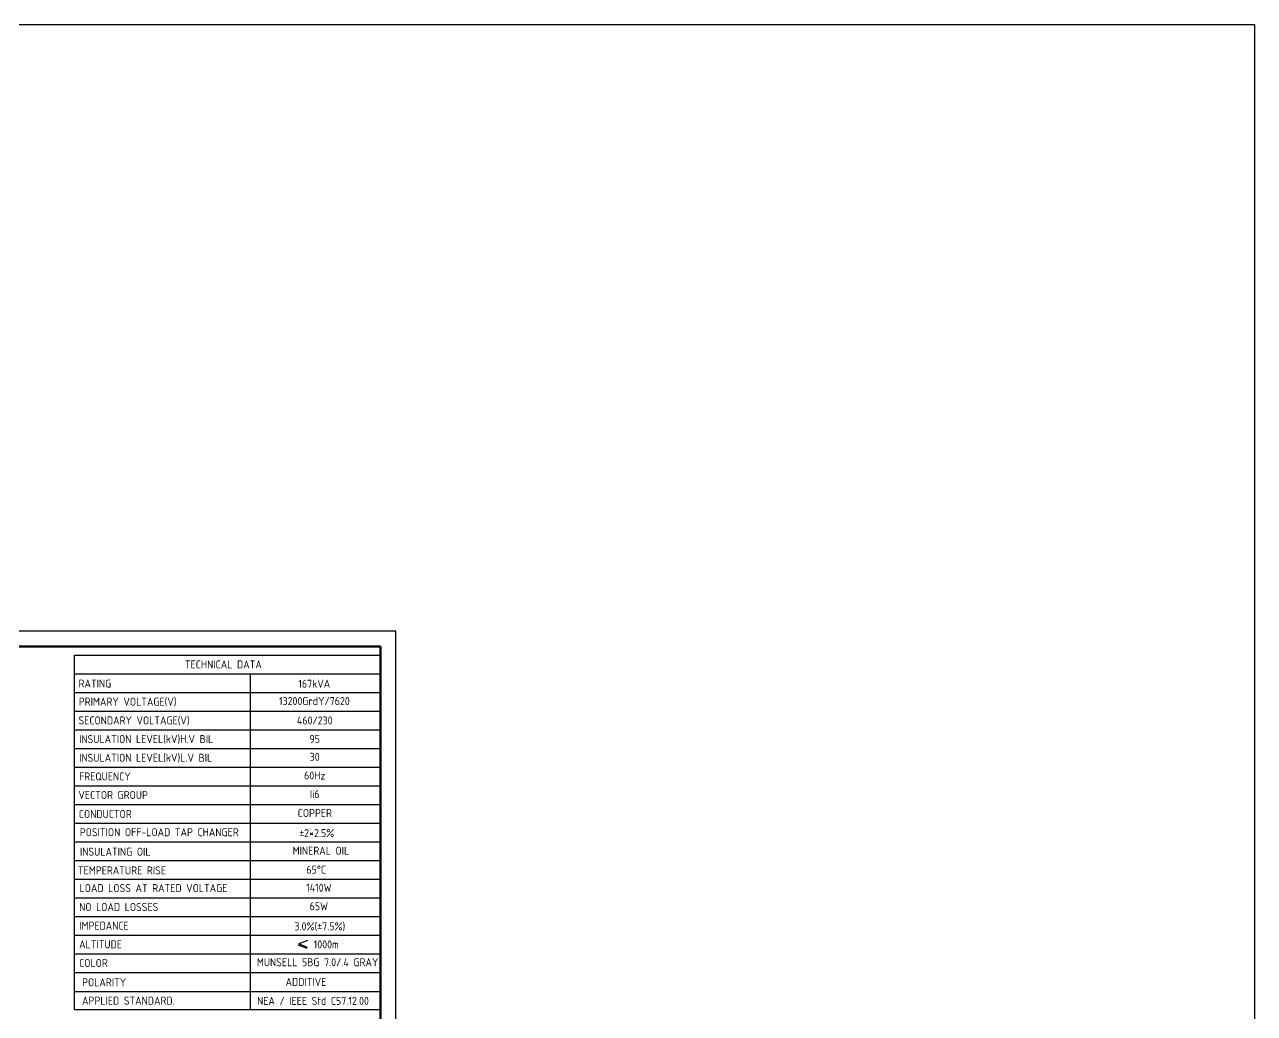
# Model space of a CAD drawing. Header units: millimetres. Extents: x 14764 to 276930, y -11609 to 135619.
# Drawn here: x 272401 to 276930, y 131975 to 135619 of the extents above; entities that cross this region are included whole.
import ezdxf
from ezdxf.enums import TextEntityAlignment as Align

# ---------------------------------------------------------------- set-up
doc = ezdxf.new("R2010")
doc.units = ezdxf.units.MM
doc.header["$LTSCALE"] = 23.1
doc.layers.get('0').update_dxf_attribs({"linetype": 'CONTINUOUS'})
doc.layers.add('A', color=3, linetype='CONTINUOUS')
doc.layers.add('S', color=254, linetype='CONTINUOUS')
doc.layers.add('标注、文本', color=3, linetype='CONTINUOUS', lineweight=25)
doc.layers.add('粗实线', color=7, linetype='CONTINUOUS', lineweight=50)
doc.styles.add('ST_WIN', font='isocp2.shx', dxfattribs={"bigfont": 'hzdxfst.shx'})

msp = doc.modelspace()

# ---------------------------------------------------------------- linework, layer by layer
at = {"color": 1}
msp.add_lwpolyline([(267229.6531, 135618.5124), (276930.2911, 135618.5124), (276930.2911, 127642.1176), (267229.6531, 127642.1176)], close=True, dxfattribs=at)
at = {"layer": 'A'}
for p, q in [((272584.4768, 131988.3089), (272584.4768, 133295.4094)), ((272584.4768, 133295.4094), (273711.1776, 133295.4094)), ((272584.4768, 133226.6147), (273711.1776, 133226.6147)), ((273232.9526, 131988.3089), (273232.9526, 133226.6147)), ((272584.4768, 133157.82), (273711.1776, 133157.82)), ((272584.4768, 133089.0253), (273711.1776, 133089.0253)), ((272584.4768, 133020.2306), (273711.1776, 133020.2306)), ((272584.4768, 132951.4359), (273711.1776, 132951.4359)), ((272584.4768, 132882.6412), (273711.1776, 132882.6412)), ((272584.4768, 132882.6412), (273711.1776, 132882.6412)), ((272584.4768, 132813.8465), (273711.1776, 132813.8465)), ((272584.4768, 132813.8465), (273711.1776, 132813.8465)), ((272584.4768, 132745.0518), (273711.1776, 132745.0518)), ((272584.4768, 132676.2571), (273711.1776, 132676.2571)), ((272584.4768, 132607.4612), (273711.1776, 132607.4612)), ((272584.4768, 132538.6665), (273711.1776, 132538.6665)), ((272584.4768, 132469.8718), (273711.1776, 132469.8718)), ((272584.4768, 132401.0771), (273711.1776, 132401.0771)), ((272584.4768, 132332.2824), (273711.1776, 132332.2824)), ((272584.4768, 132263.4877), (273711.1776, 132263.4877)), ((272584.4768, 132194.693), (273711.1776, 132194.693)), ((273711.1776, 131988.3089), (272584.4768, 131988.3089))]:
    msp.add_line(p, q, dxfattribs=at)
for points in [[(272584.885, 132125.8983), (273711.1776, 132125.8983)], [(272584.4768, 132056.016), (273711.1776, 132056.016)]]:
    msp.add_lwpolyline(points, dxfattribs=at)
at = {"layer": 'S'}
for p, q in [((273441.353, 132213.614), (273408.7219, 132226.5953)), ((273443.0646, 132243.7869), (273410.4335, 132230.8056)), ((273443.0646, 132217.8243), (273410.4335, 132230.8056))]:
    msp.add_line(p, q, dxfattribs=at)
at = {"layer": '标注、文本'}
for p, q in [((273768.0132, 133383.7085), (268993.8272, 133383.7085)), ((273768.0132, 130007.677), (273768.0132, 133383.7085))]:
    msp.add_line(p, q, dxfattribs=at)
at = {"layer": '粗实线'}
for p, q in [((273711.1776, 133326.8729), (269278.005, 133326.8729)), ((273711.1776, 130064.5126), (273711.1776, 133326.8729))]:
    msp.add_line(p, q, dxfattribs=at)

# ---------------------------------------------------------------- texts
at = {"layer": 'S', "style": 'ST_WIN'}
for s, height, p in [('TECHNICAL DATA', 29.483442, (272991.1968, 133246.1301)), ('RATING', 29.48344, (272599.6038, 133175.7948)), ('167kVA', 29.48344, (273408.9165, 133174.9726)), ('PRIMARY VOLTAGE(V)', 29.483442, (272600.3316, 133108.8185)), ('13200GrdY/7620', 29.483442, (273337.5761, 133111.1588)), ('SECONDARY VOLTAGE(V)', 29.483442, (272599.376, 133039.9063)), ('460/230', 29.48344, (273403.9752, 133039.6554)), ('INSULATION LEVEL(kV)H.V BIL', 29.483442, (272601.4786, 132971.1116)), ('INSULATION LEVEL(kV)L.V BIL', 29.483442, (272601.4786, 132902.3169)), ('FREQUENCY', 29.48344, (272601.4786, 132833.5222)), ('VECTOR GROUP', 29.483442, (272599.0215, 132765.1462)), ('CONDUCTOR', 29.48344, (272600.5293, 132695.063)), ('INSULATING OIL', 29.483442, (272604.6886, 132556.075)), ('TEMPERATURE RISE', 29.483442, (272597.3293, 132487.2803)), ('LOAD LOSS AT RATED VOLTAGE', 29.483442, (272603.3084, 132422.0499)), ('NO LOAD LOSSES', 29.483442, (272601.7119, 132352.3753)), ('IMPEDANCE', 29.48344, (272601.7119, 132283.5806)), ('ALTITUDE', 29.48344, (272601.7119, 132214.7859)), ('COLOR', 29.48344, (272601.7119, 132145.9912)), ('POLARITY', 29.48344, (272612.4667, 132074.9569)), ('ADDITIVE', 29.48344, (273361.9309, 132076.2225)), ('APPLIED STANDARD.', 29.483442, (272612.4669, 132007.2498)), ('NEA / IEEE Std C57.12.00', 29.483442, (273257.168, 132006.4607))]:
    msp.add_text(s, height=height, dxfattribs=at).set_placement(p)
for s, height, p in [('95', 29.48344, (273469.2686, 132971.3621)), ('30', 29.48344, (273469.2686, 132905.7044)), ('60Hz', 29.48344, (273469.2686, 132836.9097)), ('Ii6', 29.48344, (273469.2686, 132768.115)), ('COPPER', 29.48344, (273469.8431, 132698.6494)), ('%%P2*2.5%%%', 29.483442, (273476.8822, 132624.73)), (' MINERAL OIL', 29.483442, (273483.7285, 132559.701)), ('65%%DC', 29.48344, (273474.949, 132490.0304)), ('1410W', 29.48344, (273484.6959, 132423.4694)), ('65W', 29.48344, (273484.6959, 132355.3456)), ('3.0%%%(%%P7.5%%%)', 29.483442, (273488.0703, 132281.1037)), ('1000m', 29.48344, (273511.8147, 132214.5678)), ('MUNSELL 5BG 7.0/.4 GRAY', 29.483442, (273480.0206, 132148.7769))]:
    msp.add_text(s, height=height, dxfattribs=at).set_placement(p, align=Align.CENTER)
at = {"layer": 'S', "insert": (272604.2016, 132657.4227), "char_height": 29.483442, "width": 759.795756, "attachment_point": 1, "style": 'ST_WIN'}
msp.add_mtext('POSITION OFF-LOAD TAP CHANGER', dxfattribs=at)

doc.saveas('drawing.dxf')
